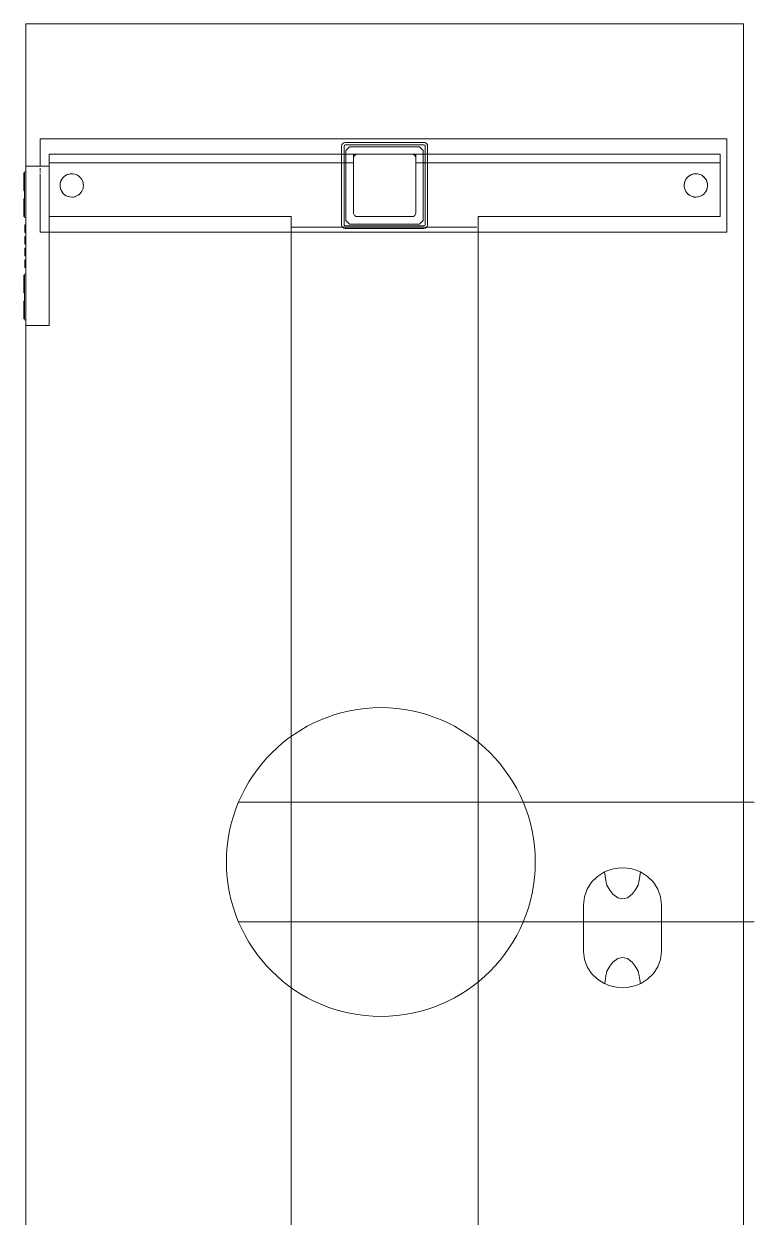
# Model space of a CAD drawing. Header units: inches. Extents: x -326 to 986, y -79 to 1436.
# Drawn here: x 169.02 to 192.42, y 937.64 to 975.9 of the extents above; entities that cross this region are included whole.
import ezdxf

# ---------------------------------------------------------------- set-up
doc = ezdxf.new("R2010")
doc.units = ezdxf.units.IN
doc.header["$LTSCALE"] = 48
doc.header["$MEASUREMENT"] = 0
for name, color, linetype, lineweight in [('A-ANNO-NOTE', 4, 'Continuous', 13), ('C-PRKG', 8, 'Continuous', 9), ('I-FURN-PNLS', 47, 'Continuous', 9)]:
    doc.layers.add(name, color=color, linetype=linetype, lineweight=lineweight)

# ---------------------------------------------------------------- blocks, each defined once
blk = doc.blocks.new('Allsteel - Table - Altitude - Rectangular - 24__D x 60__W Lam - T Mold - T-Leg 2-7694473-Level XX  POWER _ SIGNAL NEW')
at = {"layer": 'C-PRKG'}
for centre, ratio, start_param, end_param in [((-0.75, 7.625), 0.95, 1.091322, 2.050271), ((0.75, 7.625), 0.925752, 4.236654, 5.188124)]:
    blk.add_ellipse(centre, major_axis=(0, 1.25), ratio=ratio, start_param=start_param, end_param=end_param, dxfattribs=at)
at = {"layer": 'I-FURN-PNLS'}
for p, q in [((29, 11.5), (-29, 11.5)), ((-29, 11.5), (29, 11.5)), ((-29, 11.5), (-29, -11.5)), ((-29, 11.5), (-29, -11.5)), ((-22.318, 10.963), (-25.318, 10.963)), ((-25.318, 10.963), (-25.318, -11.037)), ((-25.318, -11.037), (-25.318, 10.963)), ((-25.318, 10.963), (-22.318, 10.963)), ((-22.818, 10.75), (-24.818, 10.75)), ((-24.544, 10.75), (-24.818, 10.75)), ((-24.818, 10.75), (-24.818, -10.75)), ((-24.818, 1), (-24.818, 10.75)), ((-22.818, 10.75), (-24.544, 10.75)), ((-24.544, 10.75), (-24.544, 1)), ((-24.544, 1), (-24.544, 10.75)), ((-22.818, 3), (-22.818, 10.75)), ((-22.818, 3), (-22.818, 10.75)), ((-22.318, 3), (-22.318, 10.963)), ((-22.318, 10.963), (-22.318, 3)), ((0.75, 8.875), (-0.75, 8.875)), ((0.75, 8.875), (-0.75, 8.875)), ((-1.804, 8.202), (-1.531, 8.156)), ((-1.531, 8.156), (-1.804, 8.202)), ((-1.531, 8.156), (-1.375, 8.125)), ((-1.375, 8.125), (-1.531, 8.156)), ((-1.375, 8.125), (-1.219, 8.031)), ((-1.219, 8.031), (-1.375, 8.125)), ((1.219, 8.031), (1.375, 8.125)), ((1.375, 8.125), (1.219, 8.031)), ((1.375, 8.125), (1.531, 8.156)), ((1.531, 8.156), (1.375, 8.125)), ((1.531, 8.156), (1.779, 8.197)), ((1.779, 8.197), (1.531, 8.156)), ((-1.219, 8.031), (-1.094, 7.937)), ((-1.094, 7.937), (-1.219, 8.031)), ((-1.094, 7.937), (-0.969, 7.781)), ((-0.969, 7.781), (-1.094, 7.937)), ((-0.969, 7.781), (-0.938, 7.625)), ((-0.938, 7.625), (-0.969, 7.781)), ((0.938, 7.625), (0.969, 7.781)), ((0.969, 7.781), (0.938, 7.625)), ((0.969, 7.781), (1.094, 7.937)), ((1.094, 7.937), (0.969, 7.781)), ((1.094, 7.937), (1.219, 8.031)), ((1.219, 8.031), (1.094, 7.937)), ((-1.094, 7.312), (-1.219, 7.219)), ((-1.219, 7.219), (-1.094, 7.312)), ((-0.969, 7.469), (-1.094, 7.312)), ((-1.094, 7.312), (-0.969, 7.469)), ((-0.938, 7.625), (-0.969, 7.469)), ((-0.969, 7.469), (-0.938, 7.625)), ((0.969, 7.469), (0.938, 7.625)), ((0.938, 7.625), (0.969, 7.469)), ((1.094, 7.312), (0.969, 7.469)), ((0.969, 7.469), (1.094, 7.312)), ((1.219, 7.219), (1.094, 7.312)), ((1.094, 7.312), (1.219, 7.219)), ((-1.531, 7.094), (-1.804, 7.048)), ((-1.804, 7.048), (-1.531, 7.094)), ((-1.375, 7.125), (-1.531, 7.094)), ((-1.531, 7.094), (-1.375, 7.125)), ((-1.219, 7.219), (-1.375, 7.125)), ((-1.375, 7.125), (-1.219, 7.219)), ((1.375, 7.125), (1.219, 7.219)), ((1.219, 7.219), (1.375, 7.125)), ((1.531, 7.094), (1.375, 7.125)), ((1.375, 7.125), (1.531, 7.094)), ((1.779, 7.053), (1.531, 7.094)), ((1.531, 7.094), (1.779, 7.053)), ((-1.473, 6.634), (-1.252, 6.492)), ((-1.252, 6.492), (-1.007, 6.405)), ((-1.007, 6.405), (-0.75, 6.375)), ((-0.75, 6.375), (0.75, 6.375)), ((-0.75, 6.375), (0.75, 6.375)), ((22.818, 3), (-22.818, 3)), ((-22.818, 3), (-22.484, 3)), ((-22.484, 3), (24.544, 3)), ((-22.484, 2.956), (-22.484, -3)), ((-22.484, -3), (-22.484, 2.956)), ((-22.318, -3), (-22.318, 3)), ((-22.318, 3), (-22.318, -3)), ((-25.198, 1.26), (-25.198, -1.258)), ((-25.198, -1.258), (-25.198, 1.26)), ((-25.118, -1.261), (-25.118, 1.26)), ((-25.118, 1.26), (-25.118, -1.261)), ((-24.818, 1.378), (-25.08, 1.378)), ((-25.08, 1.378), (-24.818, 1.378)), ((-25.078, 1.299), (-24.818, 1.299)), ((-24.818, 1.299), (-25.078, 1.299)), ((-24.94, 1.24), (-25.058, 1.122)), ((-25.058, 1.122), (-24.94, 1.24)), ((-24.818, 1.24), (-24.94, 1.24)), ((-24.94, 1.24), (-24.818, 1.24)), ((-22.559, 1.378), (-24.818, 1.378)), ((-24.818, 1.378), (-22.559, 1.378)), ((-24.818, 1.299), (-22.558, 1.299)), ((-22.558, 1.299), (-24.818, 1.299)), ((-22.695, 1.24), (-24.818, 1.24)), ((-24.818, 1.24), (-22.695, 1.24)), ((-22.577, 1.122), (-22.695, 1.24)), ((-22.695, 1.24), (-22.577, 1.122)), ((-22.519, 1.261), (-22.519, -1.261)), ((-22.519, -1.261), (-22.519, 1.261)), ((-22.44, -1.26), (-22.44, 1.26)), ((-22.44, 1.26), (-22.44, -1.26)), ((-25.058, 1.122), (-25.058, -1.122)), ((-25.058, -1.122), (-25.058, 1.122)), ((-24.693, 1), (-24.818, 1)), ((-24.818, 0.875), (-24.818, 1)), ((-24.818, -0.875), (-24.818, 0.875)), ((-24.693, 1), (-22.943, 1)), ((-24.693, 1), (-24.544, 1)), ((-24.544, 1), (-22.943, 1)), ((-22.818, 0.875), (-22.818, -0.875)), ((-22.818, 0.875), (-22.818, -0.875)), ((-22.577, -1.122), (-22.577, 1.122)), ((-22.577, 1.122), (-22.577, -1.122)), ((-25.058, -1.122), (-24.94, -1.24)), ((-24.94, -1.24), (-25.058, -1.122)), ((-24.818, -1), (-24.818, -0.875)), ((-24.693, -1), (-24.818, -1)), ((-24.818, -10.75), (-24.818, -1)), ((-22.943, -1), (-24.693, -1)), ((-24.544, -1), (-24.693, -1)), ((-24.544, -1), (-24.544, -10.75)), ((-22.943, -1), (-24.544, -1)), ((-24.544, -10.75), (-24.544, -1)), ((-22.695, -1.24), (-22.577, -1.122)), ((-22.577, -1.122), (-22.695, -1.24)), ((-24.818, -1.299), (-25.079, -1.299)), ((-25.079, -1.299), (-24.818, -1.299)), ((-25.078, -1.378), (-24.818, -1.378)), ((-24.818, -1.378), (-25.078, -1.378)), ((-24.94, -1.24), (-24.818, -1.24)), ((-24.818, -1.24), (-24.94, -1.24)), ((-24.818, -1.24), (-22.695, -1.24)), ((-22.695, -1.24), (-24.818, -1.24)), ((-22.558, -1.299), (-24.818, -1.299)), ((-24.818, -1.299), (-22.558, -1.299)), ((-24.818, -1.378), (-22.559, -1.378)), ((-22.559, -1.378), (-24.818, -1.378)), ((-22.818, -3), (22.818, -3)), ((-22.818, -10.75), (-22.818, -3)), ((-22.818, -10.75), (-22.818, -3)), ((-22.484, -3), (-22.818, -3)), ((24.544, -3), (-22.484, -3)), ((-22.318, -10.75), (-22.318, -3)), ((-22.318, -3), (-22.318, -10.75)), ((-25.318, -11.037), (-24.441, -11.037)), ((-24.441, -11.037), (-25.318, -11.037)), ((-24.818, -10.75), (-22.818, -10.75)), ((-24.544, -10.75), (-24.818, -10.75)), ((-24.544, -10.75), (-24.294, -10.75)), ((-24.441, -10.75), (-24.441, -11.5)), ((-23.939, -10.75), (-24.441, -10.75)), ((-24.441, -10.75), (-23.939, -10.75)), ((-24.373, -11.037), (-24.324, -11.037)), ((-24.324, -11.037), (-24.373, -11.037)), ((-24.294, -10.75), (-22.818, -10.75)), ((-24.294, -11.037), (-24.229, -11.037)), ((-24.229, -11.037), (-24.294, -11.037)), ((-24.19, -11.037), (-22.318, -11.037)), ((-22.318, -11.037), (-24.19, -11.037)), ((-22.818, -10.75), (-23.939, -10.75)), ((-23.939, -10.75), (-22.818, -10.75)), ((-19.823, -10.75), (-22.818, -10.75)), ((-22.818, -10.75), (-19.823, -10.75)), ((-22.318, -11.037), (-22.318, -10.75)), ((-22.318, -10.75), (-22.318, -11.037)), ((-19.322, -10.75), (-19.823, -10.75)), ((-19.823, -10.75), (-19.694, -10.75)), ((-19.694, -10.75), (-19.322, -10.75)), ((-19.322, -11.5), (-19.322, -10.75)), ((29, -11.5), (-29, -11.5)), ((-29, -11.5), (29, -11.5)), ((-24.441, -11.5), (-23.939, -11.5)), ((-24.069, -11.5), (-24.441, -11.5)), ((-24.253, -11.5), (-24.253, -11.547)), ((-24.222, -11.547), (-24.222, -11.563)), ((-24.222, -11.547), (-23.939, -11.547)), ((-23.939, -11.547), (-24.222, -11.547)), ((-24.222, -11.563), (-23.656, -11.563)), ((-23.656, -11.563), (-24.222, -11.563)), ((-24.211, -11.5), (-24.211, -11.5)), ((-24.096, -11.5), (-24.161, -11.5)), ((-24.161, -11.5), (-24.096, -11.5)), ((-23.939, -11.5), (-24.07, -11.5)), ((-24.07, -11.5), (-23.939, -11.5)), ((-23.939, -11.5), (-24.069, -11.5)), ((-23.105, -11.5), (-23.939, -11.5)), ((-23.939, -11.5), (-23.105, -11.5)), ((-19.823, -11.5), (-23.939, -11.5)), ((-23.939, -11.5), (-23.105, -11.5)), ((-23.939, -11.547), (-23.665, -11.547)), ((-23.665, -11.547), (-23.939, -11.547)), ((-23.105, -11.547), (-23.939, -11.547)), ((-23.939, -11.547), (-23.939, -11.547)), ((-23.939, -11.547), (-23.105, -11.547)), ((-23.665, -11.547), (-23.656, -11.547)), ((-23.656, -11.547), (-23.665, -11.547)), ((-23.656, -11.563), (-23.656, -11.547)), ((-23.388, -11.547), (-23.388, -11.563)), ((-23.388, -11.547), (-23.378, -11.547)), ((-23.178, -11.547), (-23.388, -11.547)), ((-23.388, -11.563), (-22.822, -11.563)), ((-22.822, -11.563), (-23.388, -11.563)), ((-23.378, -11.547), (-23.305, -11.547)), ((-23.305, -11.547), (-23.178, -11.547)), ((-23.178, -11.547), (-23.105, -11.547)), ((-23.105, -11.547), (-23.178, -11.547)), ((-23.105, -11.5), (-23.105, -11.5)), ((-23.105, -11.5), (-20.658, -11.5)), ((-23.105, -11.547), (-22.822, -11.547)), ((-22.822, -11.547), (-23.105, -11.547)), ((-23.105, -11.547), (-23.105, -11.547)), ((-22.822, -11.563), (-22.822, -11.547)), ((-22.79, -11.547), (-22.79, -11.5)), ((-22.557, -11.5), (-22.557, -11.531)), ((-22.557, -11.5), (-22.309, -11.5)), ((-22.309, -11.5), (-22.557, -11.5)), ((-22.557, -11.531), (-22.309, -11.531)), ((-22.309, -11.531), (-22.557, -11.531)), ((-22.309, -11.531), (-22.309, -11.5)), ((-22.182, -11.5), (-22.182, -11.531)), ((-22.182, -11.5), (-21.934, -11.5)), ((-21.934, -11.5), (-22.182, -11.5)), ((-22.182, -11.531), (-21.934, -11.531)), ((-21.934, -11.531), (-22.182, -11.531)), ((-21.934, -11.531), (-21.934, -11.5)), ((-21.807, -11.5), (-21.807, -11.531)), ((-21.807, -11.5), (-21.559, -11.5)), ((-21.559, -11.5), (-21.807, -11.5)), ((-21.807, -11.531), (-21.559, -11.531)), ((-21.559, -11.531), (-21.807, -11.531)), ((-21.559, -11.531), (-21.559, -11.5)), ((-21.432, -11.5), (-21.432, -11.531)), ((-21.432, -11.5), (-21.184, -11.5)), ((-21.184, -11.5), (-21.432, -11.5)), ((-21.432, -11.531), (-21.184, -11.531)), ((-21.184, -11.531), (-21.432, -11.531)), ((-21.184, -11.531), (-21.184, -11.5)), ((-20.972, -11.5), (-20.972, -11.547)), ((-20.941, -11.547), (-20.941, -11.563)), ((-20.941, -11.547), (-20.658, -11.547)), ((-20.658, -11.547), (-20.941, -11.547)), ((-20.941, -11.563), (-20.375, -11.563)), ((-20.375, -11.563), (-20.941, -11.563)), ((-19.823, -11.5), (-20.658, -11.5)), ((-20.658, -11.5), (-20.658, -11.5)), ((-20.658, -11.5), (-19.823, -11.5)), ((-20.658, -11.5), (-19.823, -11.5)), ((-20.658, -11.547), (-20.375, -11.547)), ((-20.375, -11.547), (-20.658, -11.547)), ((-19.823, -11.547), (-20.658, -11.547)), ((-20.658, -11.547), (-20.658, -11.547)), ((-20.658, -11.547), (-19.823, -11.547)), ((-20.375, -11.563), (-20.375, -11.547)), ((-20.106, -11.547), (-20.106, -11.563)), ((-20.106, -11.547), (-19.823, -11.547)), ((-19.823, -11.547), (-20.106, -11.547)), ((-20.106, -11.563), (-19.54, -11.563)), ((-19.54, -11.563), (-20.106, -11.563)), ((-19.823, -11.5), (-19.693, -11.5)), ((-19.693, -11.5), (-19.823, -11.5)), ((-19.823, -11.5), (-19.322, -11.5)), ((-19.322, -11.5), (-19.823, -11.5)), ((-19.823, -11.547), (-19.54, -11.547)), ((-19.54, -11.547), (-19.823, -11.547)), ((-19.823, -11.547), (-19.823, -11.547)), ((-19.666, -11.5), (-19.601, -11.5)), ((-19.601, -11.5), (-19.666, -11.5)), ((-19.551, -11.5), (-19.551, -11.5)), ((-19.54, -11.563), (-19.54, -11.547)), ((-19.509, -11.547), (-19.509, -11.5))]:
    blk.add_line(p, q, dxfattribs=at)
at = {"layer": 'I-FURN-PNLS', "flags": 128}
for points in [[(-0.75, 8.875), (-1.007, 8.845), (-1.252, 8.758), (-1.473, 8.616), (-1.66, 8.428), (-1.804, 8.202)], [(-1.252, 8.758), (-1.007, 8.845), (-0.75, 8.875)], [(1.779, 8.197), (1.639, 8.425), (1.457, 8.615), (1.241, 8.757), (1.001, 8.845), (0.75, 8.875)], [(1.779, 8.197), (1.639, 8.425), (1.457, 8.615), (1.241, 8.757), (1.001, 8.845), (0.75, 8.875)], [(-1.804, 8.202), (-1.66, 8.428), (-1.473, 8.616), (-1.252, 8.758)], [(-1.804, 7.048), (-1.66, 6.822), (-1.473, 6.634), (-1.252, 6.492), (-1.007, 6.405), (-0.75, 6.375)], [(-1.804, 7.048), (-1.66, 6.822), (-1.473, 6.634)], [(0.75, 6.375), (1.001, 6.405), (1.241, 6.493), (1.457, 6.635), (1.639, 6.825), (1.779, 7.053)], [(1.779, 7.053), (1.639, 6.825), (1.457, 6.635), (1.241, 6.493), (1.001, 6.405), (0.75, 6.375)]]:
    blk.add_lwpolyline(points, dxfattribs=at)
at = {"layer": 'I-FURN-PNLS'}
for centre, radius, start, end in [((-23.819, 9.975), 0.375, 60, 150), ((-23.819, 9.975), 0.375, 0, 135), ((-23.819, 9.975), 0.375, 150, 180), ((-23.819, 9.975), 0.375, 165, 180), ((-23.819, 9.975), 0.375, 180, 225), ((-23.819, 9.975), 0.375, 180, 195), ((-23.819, 9.975), 0.375, 135, 165), ((-23.819, 9.975), 0.375, 225, 360), ((-23.819, 9.975), 0.375, 45, 60), ((-23.819, 9.975), 0.375, 0, 45), ((-23.819, 9.975), 0.375, 345, 360), ((-23.819, 9.975), 0.375, 195, 225), ((-23.819, 9.975), 0.375, 225, 255), ((-23.819, 9.975), 0.375, 255, 300), ((-23.819, 9.975), 0.375, 300, 315), ((-23.819, 9.975), 0.375, 315, 345), ((-25.08, 1.26), 0.118, 89.9999, 180), ((-25.08, 1.26), 0.118, 128.5714, 180), ((-25.08, 1.26), 0.118, 89.9999, 128.5714), ((-25.078, 1.26), 0.0394, 89.9998, 180), ((-25.078, 1.26), 0.0394, 141.4285, 180), ((-25.078, 1.26), 0.0394, 89.9998, 141.4285), ((-22.559, 1.26), 0.118, 360, 89.9999), ((-22.559, 1.26), 0.118, 360, 89.9999), ((-22.558, 1.261), 0.0385, 360, 89.9998), ((-22.558, 1.261), 0.0385, 0, 89.9998), ((-24.693, 0.875), 0.125, 90, 180), ((-24.693, 0.875), 0.125, 90, 180), ((-22.943, 0.875), 0.125, 360, 90), ((-22.943, 0.875), 0.125, 360, 90), ((-24.693, -0.875), 0.125, 180, 270), ((-24.693, -0.875), 0.125, 180, 270), ((-22.943, -0.875), 0.125, 270, 0), ((-22.943, -0.875), 0.125, 270, 0), ((-25.078, -1.258), 0.12, 180, 270), ((-25.078, -1.258), 0.12, 180, 270), ((-25.079, -1.261), 0.0385, 180, 270), ((-25.079, -1.261), 0.0385, 180, 270), ((-22.559, -1.26), 0.118, 270, 360), ((-22.559, -1.26), 0.118, 270, 0), ((-22.558, -1.261), 0.0385, 270, 0), ((-22.558, -1.261), 0.0385, 270, 360), ((-23.819, -10.029), 0.375, 60, 180), ((-23.819, -10.029), 0.375, 120, 180), ((-23.819, -10.029), 0.375, 90, 120), ((-23.819, -10.029), 0.375, 60, 90), ((-23.819, -10.029), 0.375, 0, 60), ((-23.819, -10.029), 0.375, 45, 60), ((-23.819, -10.029), 0.375, 0, 45), ((-23.819, -10.029), 0.375, 180, 210), ((-23.819, -10.029), 0.375, 180, 285), ((-23.819, -10.029), 0.375, 210, 285), ((-23.819, -10.029), 0.375, 285, 360), ((-23.819, -10.029), 0.375, 300, 315), ((-23.819, -10.029), 0.375, 315, 360), ((-23.819, -10.029), 0.375, 285, 300)]:
    blk.add_arc(centre, radius, start, end, dxfattribs=at)

msp = doc.modelspace()

# ---------------------------------------------------------------- linework, layer by layer
at = {"layer": 'A-ANNO-NOTE'}
for p, q in [((192.424, 950.943), (175.898, 950.943)), ((192.424, 947.11), (175.898, 947.11)), ((192.424, 947.11), (175.898, 947.11))]:
    msp.add_line(p, q, dxfattribs=at)
msp.add_circle((180.462, 949.026), 4.95, dxfattribs=at)

# ---------------------------------------------------------------- block references
at = {"layer": 'I-FURN-PNLS', "rotation": 270.0000000000008}
msp.add_blockref('Allsteel - Table - Altitude - Rectangular - 24__D x 60__W Lam - T Mold - T-Leg 2-7694473-Level XX  POWER _ SIGNAL NEW', (180.582, 946.904), dxfattribs=at)

doc.saveas('drawing.dxf')
